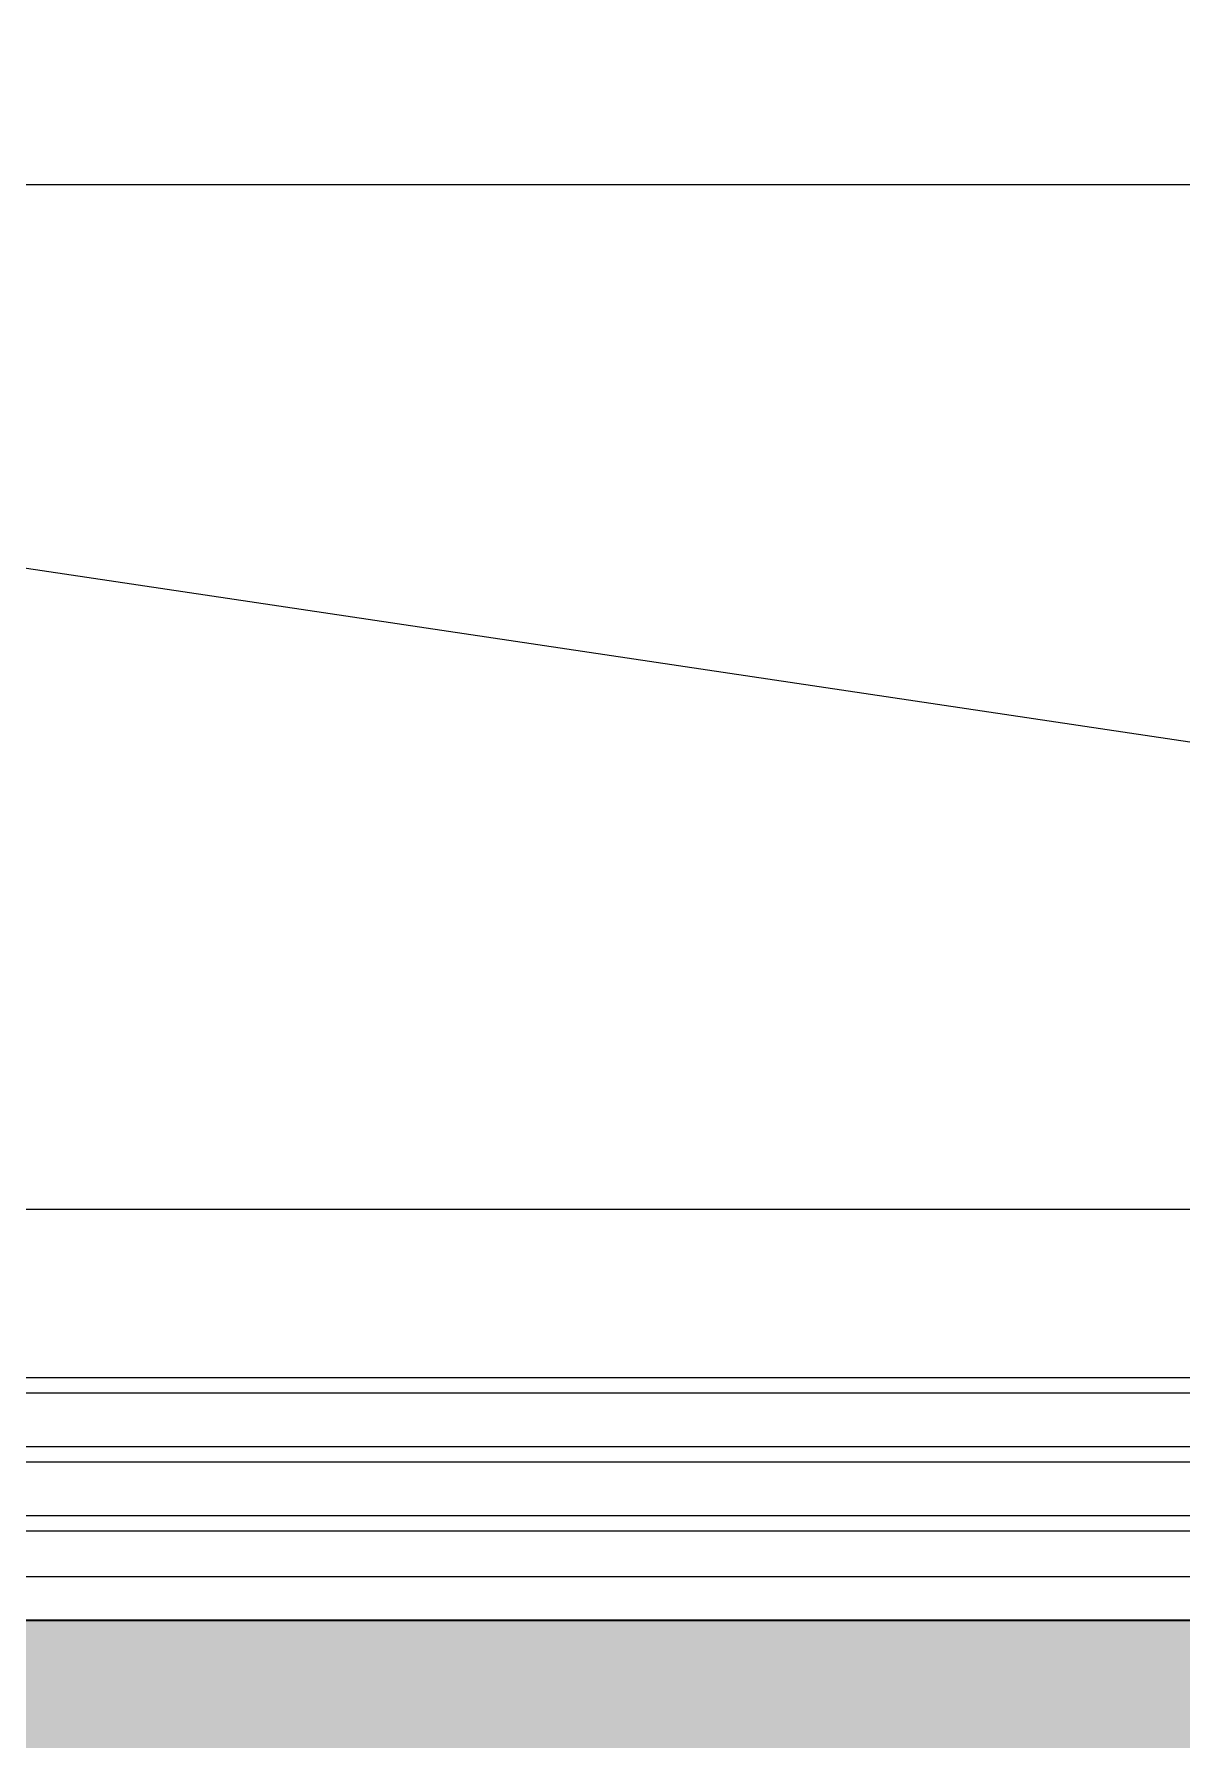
# Model space of a CAD drawing. Header units: centimetres. Extents: x 0.3 to 84.3, y 0.3 to 59.7.
# Drawn here: x 60.172 to 60.771, y 11.661 to 12.553 of the extents above; entities that cross this region are included whole.
import ezdxf

# ---------------------------------------------------------------- set-up
doc = ezdxf.new("R2010")
doc.units = ezdxf.units.CM
for name, pattern in [('AUSGEZOGEN', [0]), ('PHANTOM', [63.5, 31.75, -6.35, 6.35, -6.35, 6.35, -6.35]), ('PUNKT', [6.35, 0, -6.35]), ('VERDECKT', [9.525, 6.35, -3.175])]:
    doc.linetypes.add(name, pattern=pattern)
for name, color, linetype, lineweight in [('Bodenplatte', 7, 'AUSGEZOGEN', 35), ('Decke', 7, 'AUSGEZOGEN', 35), ('Fenster', 7, 'AUSGEZOGEN', 35), ('Oeffnungsrichtung Fenster', 7, 'AUSGEZOGEN', 25), ('Vorhangbrett', 7, 'AUSGEZOGEN', 25), ('Werkplan- Ausfuehrungsmasse', 7, 'AUSGEZOGEN', 25)]:
    doc.layers.add(name, color=color, linetype=linetype, lineweight=lineweight)

msp = doc.modelspace()

# ---------------------------------------------------------------- hatches: boundary and pattern name
at = {"layer": 'Bodenplatte', "linetype": 'AUSGEZOGEN', "lineweight": 25, "true_color": 0xe0ffe0}
msp.add_hatch(color=254, dxfattribs=at).paths.add_polyline_path([(31.66, 16.114), (31.66, 15.954), (47.44, 15.954), (47.44, 11.564), (62.72, 11.564), (62.72, 11.724), (47.6, 11.724), (47.6, 16.114)])

# ---------------------------------------------------------------- linework, layer by layer
at = {"layer": 'Bodenplatte', "color": 92, "linetype": 'VERDECKT', "lineweight": 35, "true_color": 0x00c600}
msp.add_line((47.6, 11.724), (62.72, 11.724), dxfattribs=at)
at = {"layer": 'Decke', "color": 96, "linetype": 'PHANTOM', "lineweight": 35, "true_color": 0x006e00}
msp.add_line((47.6, 11.724), (62.72, 11.724), dxfattribs=at)
at = {"layer": 'Fenster', "color": 7, "linetype": 'AUSGEZOGEN', "lineweight": 25}
for p, q in [((62.2814, 11.9386), (59.85971, 11.9386)), ((62.30937, 11.85059), (59.83173, 11.85059)), ((62.30937, 11.84259), (59.83173, 11.84259)), ((62.30937, 11.81459), (59.83173, 11.81459)), ((62.30937, 11.80659), (59.83173, 11.80659)), ((62.30937, 11.77859), (59.83173, 11.77859)), ((62.30937, 11.77059), (59.83173, 11.77059)), ((62.28577, 11.7466), (59.85533, 11.7466)), ((59.8143, 11.724), (62.3258, 11.724))]:
    msp.add_line(p, q, dxfattribs=at)
at = {"layer": 'Oeffnungsrichtung Fenster', "color": 7, "linetype": 'VERDECKT', "lineweight": 25}
msp.add_line((62.4094, 11.9386), (59.76109, 12.33421), dxfattribs=at)
at = {"layer": 'Vorhangbrett', "color": 191, "linetype": 'PUNKT', "lineweight": 25, "true_color": 0xbe96ea}
msp.add_line((47.96, 12.234), (62.21, 12.234), dxfattribs=at)
at = {"layer": 'Werkplan- Ausfuehrungsmasse', "color": 7, "linetype": 'AUSGEZOGEN', "lineweight": 25}
msp.add_line((56.8, 12.474), (62.72, 12.474), dxfattribs=at)

doc.saveas('drawing.dxf')
